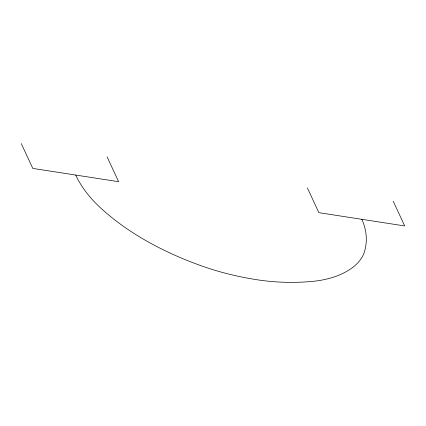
<?xml version="1.0" encoding="UTF-8"?>
<svg xmlns="http://www.w3.org/2000/svg" width="426" height="426" viewBox="0 0 426 426"><rect width="100%" height="100%" fill="white"/><g stroke="black" fill="none" stroke-linecap="round" stroke-linejoin="round"><path stroke-width="0.64" d="M393.203 201.168L404.7 225.945L318.877 212.67L307.38 187.893M107.123 156.912L118.62 181.689L32.797 168.414L21.3 143.637M75.711 175.049A207.254 119.658 0 0 0 99.285 206.69A313.099 180.768 0 0 0 202.27 266.149A207.254 119.658 0 0 0 257.075 279.76A132.332 76.403 0 0 0 312.806 281.352A62.755 36.231 0 0 0 364.544 251.484A132.332 76.403 0 0 0 361.786 219.305"/></g></svg>
